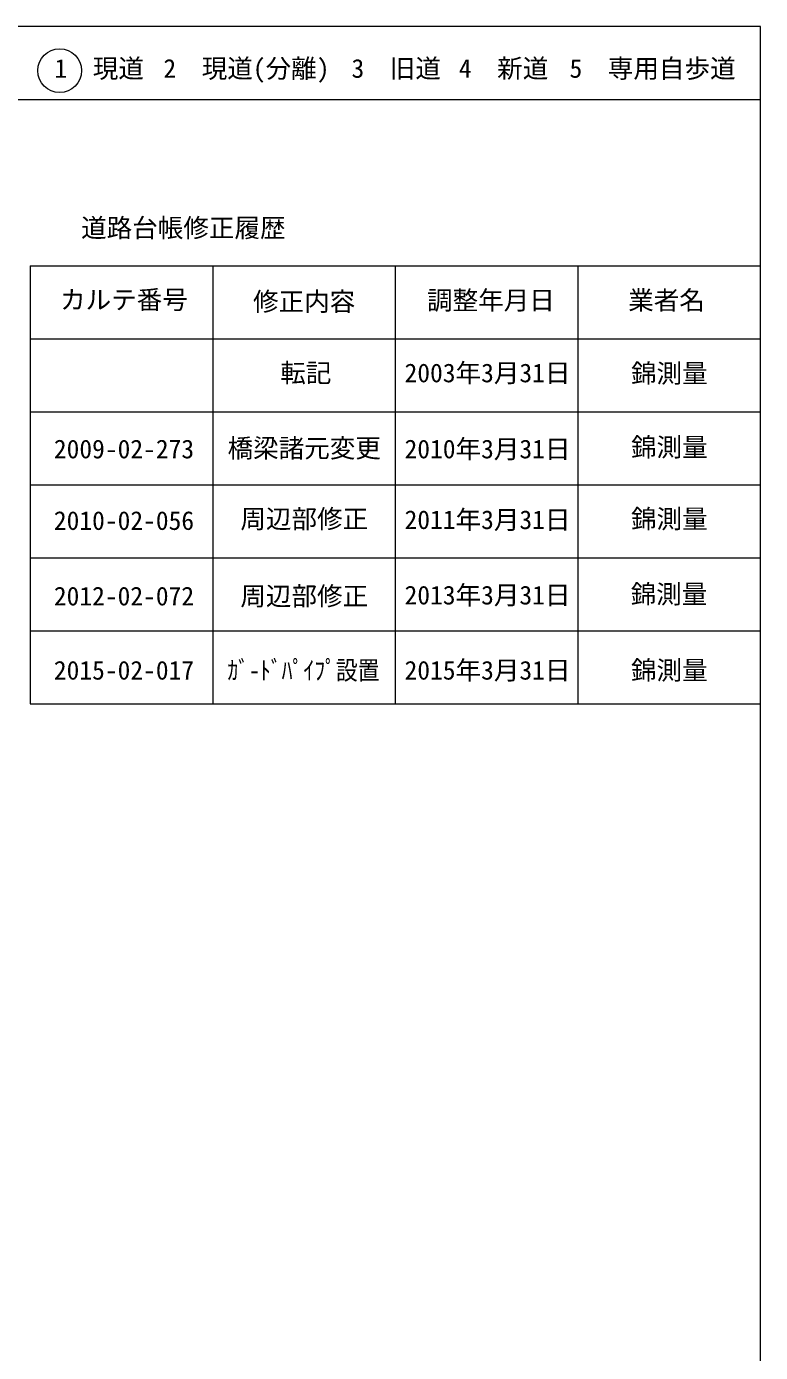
# Model space of a CAD drawing. Units: millimetres, scale not verified. Extents: x 40000 to 680000, y 20000 to 380000.
# Drawn here: x 579500 to 680000, y 198357 to 380000 of the extents above; entities that cross this region are included whole.
import ezdxf
from ezdxf.enums import TextEntityAlignment as Align

# ---------------------------------------------------------------- set-up
doc = ezdxf.new("R2010")
doc.units = ezdxf.units.MM
doc.header["$LTSCALE"] = 1000
doc.layers.add('S-SUV', color=7, linetype='Continuous', lineweight=13)
doc.styles.add('ＭＳ ゴシック', font='')
doc.styles.get('ＭＳ ゴシック').set_extended_font_data('MS Gothic')

msp = doc.modelspace()

# ---------------------------------------------------------------- linework, layer by layer
at = {"layer": 'S-SUV'}
for p, q in [((680000, 380000), (40000, 380000)), ((680000, 20000), (680000, 380000)), ((40000, 370000), (680000, 370000)), ((580000, 347197), (580000, 287197)), ((580000, 347197), (680000, 347197)), ((605000, 347197), (605000, 287197)), ((630000, 347197), (630000, 287197)), ((655000, 347197), (655000, 287197)), ((580000, 337197), (680000, 337197)), ((580000, 327197), (680000, 327197)), ((580000, 317197), (680000, 317197)), ((580000, 307197), (680000, 307197)), ((580000, 297197), (680000, 297197)), ((580000, 287197), (680000, 287197))]:
    msp.add_line(p, q, dxfattribs=at)
msp.add_circle((584031, 373958), 3000, dxfattribs=at)

# ---------------------------------------------------------------- texts
at = {"layer": 'S-SUV', "style": 'ＭＳ ゴシック'}
for s, p in [('1\u3000現道', (583323, 372208)), ('2\u3000現道(分離)', (598244, 372208)), ('3\u3000旧道', (623996, 372208)), ('4\u3000新道', (638699, 372208)), ('5\u3000専用自歩道', (653853, 372208)), ('道路台帳修正履歴', (586968, 350363)), ('カルテ番号', (584089, 340527)), ('修正内容', (610509, 340273)), ('調整年月日', (634339, 340447)), ('業者名', (661884, 340447)), ('転記', (614248, 330495)), ('2003年3月31日', (631264, 330495)), ('錦測量', (662270, 330439)), ('2009-02-273', (583243, 320073)), ('橋梁諸元変更', (607028, 320186)), ('2010年3月31日', (631264, 320073)), ('錦測量', (662270, 320326)), ('2010-02-056', (583243, 310268)), ('周辺部修正', (608778, 310498)), ('2011年3月31日', (631264, 310383)), ('錦測量', (662270, 310498)), ('周辺部修正', (608778, 299924)), ('2013年3月31日', (631264, 300059)), ('錦測量', (662221, 300194)), ('2012-02-072', (583243, 299924)), ('2015-02-017', (583243, 289763)), ('2015年3月31日', (631264, 289763)), ('錦測量', (662270, 289763))]:
    msp.add_text(s, height=2566, dxfattribs=at).set_placement(p, align=Align.BOTTOM_LEFT)
at = {"layer": 'S-SUV', "style": 'ＭＳ ゴシック', "width": 0.85}
msp.add_text('ｶﾞ-ﾄﾞﾊﾟｲﾌﾟ設置', height=2566, dxfattribs=at).set_placement((607003, 289763), align=Align.BOTTOM_LEFT)

doc.saveas('drawing.dxf')
